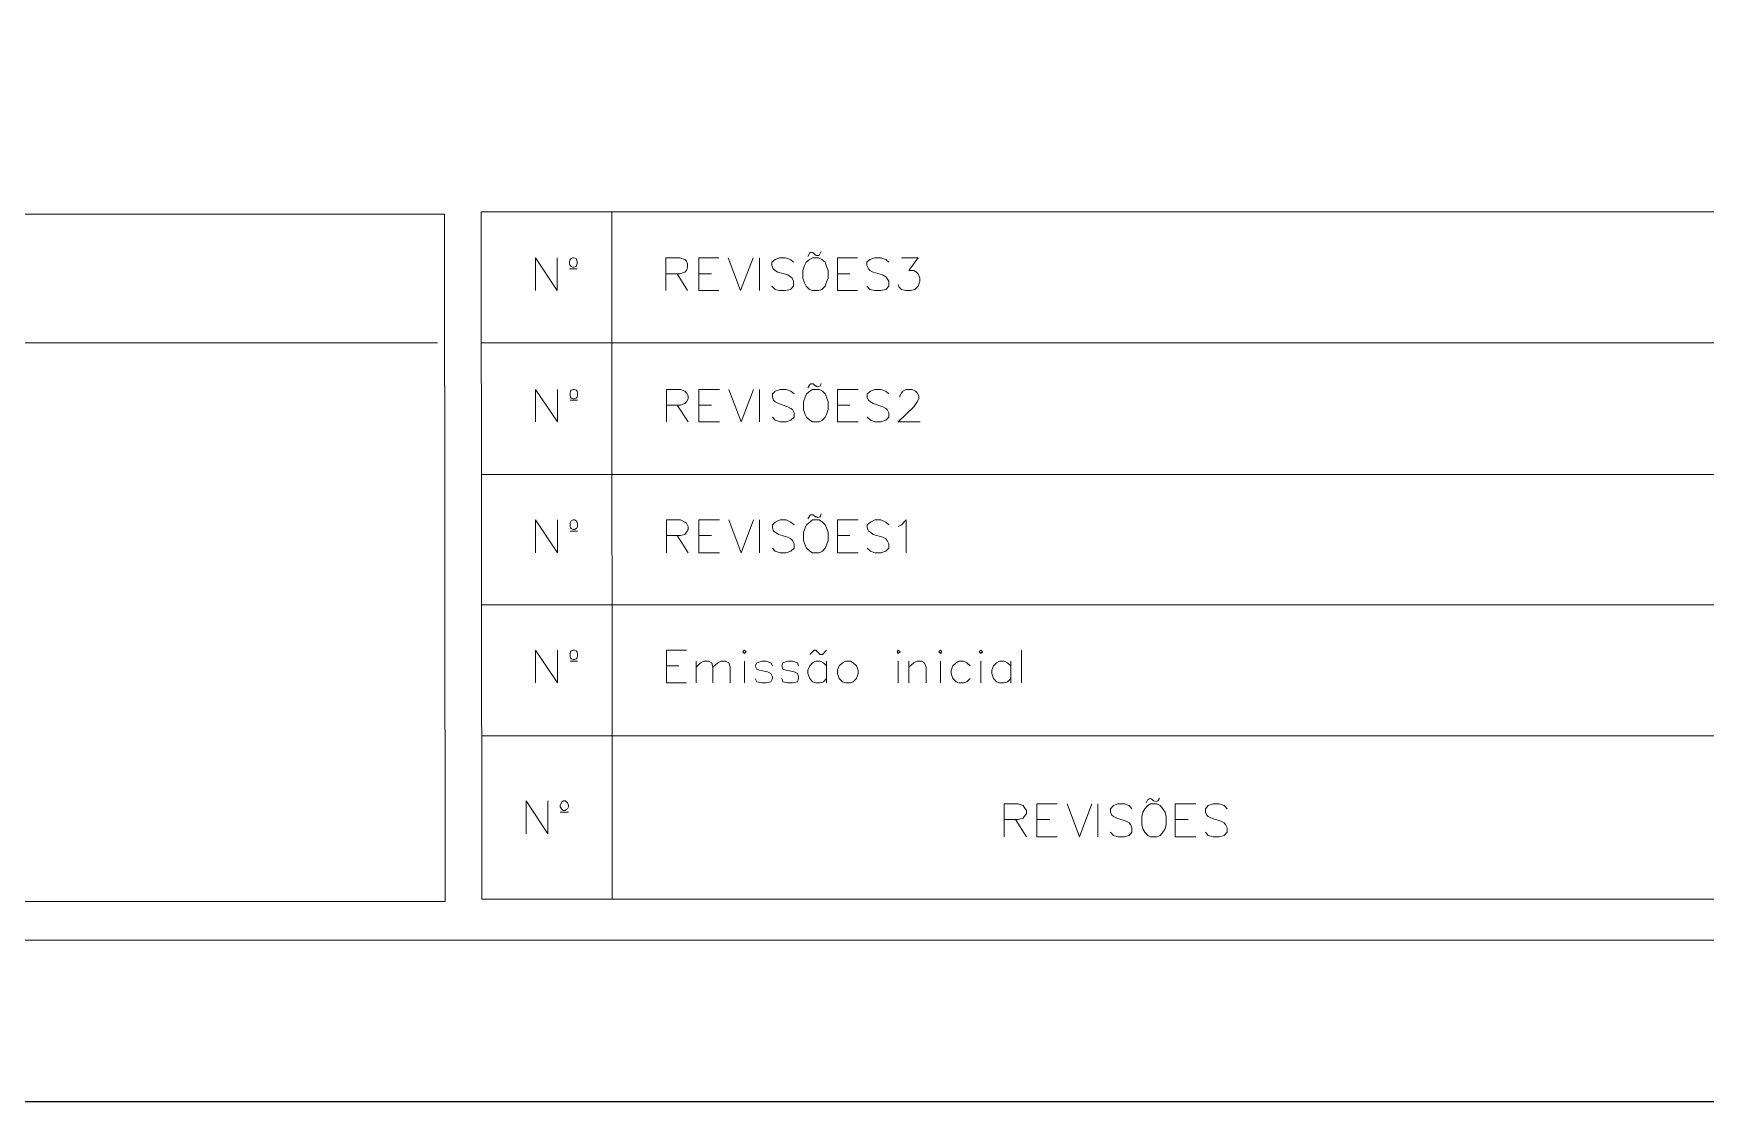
# Model space of a CAD drawing. Header units: millimetres. Extents: x 2928 to 3112, y 1220 to 1280.
# Drawn here: x 3075.62 to 3085.84, y 1220.91 to 1227.44 of the extents above; entities that cross this region are included whole.
import ezdxf
from ezdxf.xclip import XClip

# ---------------------------------------------------------------- set-up
doc = ezdxf.new("R2010")
doc.units = ezdxf.units.MM

# ---------------------------------------------------------------- blocks, each defined once
blk = doc.blocks.new('MF14B49E0')
at = {"color": 7, "linetype": 'Continuous', "lineweight": 9, "true_color": 0x000007}
blk.add_lwpolyline([(840.03, 593.45), (0, 593.45), (0, 0.23), (840.03, 0.23)], close=True, dxfattribs=at)

msp = doc.modelspace()

# ---------------------------------------------------------------- linework, layer by layer
at = {"color": 7, "linetype": 'Continuous', "lineweight": 9, "true_color": 0x000007}
for points in [[(3111.04942, 1279.22812), (3030.52665, 1279.22812), (3030.52665, 1221.89096), (3111.04942, 1221.89096)], [(3078.13175, 1226.33027), (3063.14661, 1226.33027), (3063.14992, 1222.12914), (3078.13505, 1222.12914)], [(3093.34182, 1226.3435), (3078.35669, 1226.3435), (3078.36, 1222.14237), (3093.34513, 1222.14237)], [(3078.92235, 1226.06232), (3078.91574, 1226.06232), (3078.90581, 1226.05901), (3078.8992, 1226.0524), (3078.89589, 1226.03916), (3078.89589, 1226.02924), (3078.8992, 1226.01601), (3078.90581, 1226.00939), (3078.91574, 1226.00608), (3078.92235, 1226.00608), (3078.93558, 1226.00939), (3078.93889, 1226.01601), (3078.9422, 1226.02924), (3078.9422, 1226.03916), (3078.93889, 1226.0524), (3078.93558, 1226.05901)], [(3080.38117, 1226.06232), (3080.36132, 1226.0524), (3080.34147, 1226.03586), (3080.33155, 1226.01601), (3080.32163, 1225.98624), (3080.32163, 1225.93992), (3080.33155, 1225.91015), (3080.34147, 1225.8903), (3080.36132, 1225.87046), (3080.38117, 1225.86384), (3080.41756, 1225.86384), (3080.43741, 1225.87046), (3080.45725, 1225.8903), (3080.46387, 1225.91015), (3080.4771, 1225.93992), (3080.4771, 1225.98624), (3080.46387, 1226.01601), (3080.45725, 1226.03586), (3080.43741, 1226.0524), (3080.41756, 1226.06232)], [(3078.92566, 1225.25848), (3078.91904, 1225.25848), (3078.90581, 1225.25517), (3078.9025, 1225.24856), (3078.8992, 1225.23533), (3078.8992, 1225.2254), (3078.9025, 1225.21217), (3078.90581, 1225.20555), (3078.91904, 1225.20225), (3078.92566, 1225.20225), (3078.93558, 1225.20555), (3078.9422, 1225.21217), (3078.94551, 1225.2254), (3078.94551, 1225.23533), (3078.9422, 1225.24856), (3078.93558, 1225.25517)], [(3080.38117, 1225.25848), (3080.36463, 1225.24856), (3080.34478, 1225.23202), (3080.33486, 1225.21217), (3080.32493, 1225.1824), (3080.32493, 1225.13609), (3080.33486, 1225.10631), (3080.34478, 1225.08977), (3080.36463, 1225.06993), (3080.38117, 1225.06), (3080.42087, 1225.06), (3080.44071, 1225.06993), (3080.45725, 1225.08977), (3080.46718, 1225.10631), (3080.4771, 1225.13609), (3080.4771, 1225.1824), (3080.46718, 1225.21217), (3080.45725, 1225.23202), (3080.44071, 1225.24856), (3080.42087, 1225.25848)], [(3078.92566, 1224.46126), (3078.91904, 1224.46126), (3078.90581, 1224.45464), (3078.9025, 1224.44803), (3078.8992, 1224.4381), (3078.8992, 1224.42487), (3078.9025, 1224.41164), (3078.90581, 1224.40833), (3078.91904, 1224.40172), (3078.92566, 1224.40172), (3078.93558, 1224.40833), (3078.9422, 1224.41164), (3078.94551, 1224.42487), (3078.94551, 1224.4381), (3078.9422, 1224.44803), (3078.93558, 1224.45464)], [(3080.38117, 1224.46126), (3080.36463, 1224.44803), (3080.34478, 1224.43149), (3080.33486, 1224.41164), (3080.32493, 1224.38518), (3080.32493, 1224.33556), (3080.33486, 1224.30578), (3080.34478, 1224.28924), (3080.36463, 1224.2694), (3080.38117, 1224.25947), (3080.42087, 1224.25947), (3080.44071, 1224.2694), (3080.45725, 1224.28924), (3080.46718, 1224.30578), (3080.4771, 1224.33556), (3080.4771, 1224.38518), (3080.46718, 1224.41164), (3080.45725, 1224.43149), (3080.44071, 1224.44803), (3080.42087, 1224.46126)], [(3078.92566, 1223.66404), (3078.91904, 1223.66404), (3078.90581, 1223.66073), (3078.9025, 1223.65411), (3078.8992, 1223.64088), (3078.8992, 1223.63096), (3078.9025, 1223.61772), (3078.90581, 1223.61111), (3078.91904, 1223.6078), (3078.92566, 1223.6078), (3078.93558, 1223.61111), (3078.9422, 1223.61772), (3078.94551, 1223.63096), (3078.94551, 1223.64088), (3078.9422, 1223.65411), (3078.93558, 1223.66073)], [(3079.95444, 1223.65411), (3079.96437, 1223.64419), (3079.97429, 1223.65411), (3079.96437, 1223.66404)], [(3080.89721, 1223.65411), (3080.90383, 1223.64419), (3080.91706, 1223.65411), (3080.90383, 1223.66404)], [(3081.15193, 1223.65411), (3081.16185, 1223.64419), (3081.17178, 1223.65411), (3081.16185, 1223.66404)], [(3081.40003, 1223.65411), (3081.40995, 1223.64419), (3081.41988, 1223.65411), (3081.40995, 1223.66404)], [(3080.58296, 1223.59788), (3080.56311, 1223.58795), (3080.54326, 1223.5681), (3080.53334, 1223.54164), (3080.53334, 1223.52179), (3080.54326, 1223.49202), (3080.56311, 1223.47217), (3080.58296, 1223.46556), (3080.61273, 1223.46556), (3080.62927, 1223.47217), (3080.64912, 1223.49202), (3080.65904, 1223.52179), (3080.65904, 1223.54164), (3080.64912, 1223.5681), (3080.62927, 1223.58795), (3080.61273, 1223.59788)], [(3078.86943, 1222.74442), (3078.8595, 1222.74442), (3078.84958, 1222.7378), (3078.84627, 1222.73119), (3078.83965, 1222.71795), (3078.83965, 1222.70803), (3078.84627, 1222.6948), (3078.84958, 1222.69149), (3078.8595, 1222.68488), (3078.86943, 1222.68488), (3078.87604, 1222.69149), (3078.88266, 1222.6948), (3078.88927, 1222.70803), (3078.88927, 1222.71795), (3078.88266, 1222.73119), (3078.87604, 1222.7378)], [(3082.44535, 1222.72457), (3082.42881, 1222.71465), (3082.41227, 1222.6948), (3082.39904, 1222.67495), (3082.39242, 1222.64849), (3082.39242, 1222.59887), (3082.39904, 1222.5724), (3082.41227, 1222.55256), (3082.42881, 1222.53271), (3082.44535, 1222.52278), (3082.48504, 1222.52278), (3082.50489, 1222.53271), (3082.52143, 1222.55256), (3082.53466, 1222.5724), (3082.54128, 1222.59887), (3082.54128, 1222.64849), (3082.53466, 1222.67495), (3082.52143, 1222.6948), (3082.50489, 1222.71465), (3082.48504, 1222.72457)]]:
    msp.add_lwpolyline(points, close=True, dxfattribs=at)
for points in [[(3079.15722, 1222.14237), (3079.15391, 1226.3435), (3079.15391, 1226.3435)], [(3080.42417, 1226.08217), (3080.4341, 1226.10202), (3080.4341, 1226.10202)], [(3078.68749, 1225.86384), (3078.68749, 1226.06232), (3078.81981, 1225.86384), (3078.81981, 1226.06232)], [(3079.48471, 1225.86384), (3079.48471, 1226.06232), (3079.57072, 1226.06232), (3079.60049, 1226.0524), (3079.61041, 1226.04247), (3079.61703, 1226.02593), (3079.61703, 1226.00608), (3079.61041, 1225.98624), (3079.60049, 1225.97631), (3079.57072, 1225.96639), (3079.48471, 1225.96639)], [(3079.6865, 1225.86384), (3079.6865, 1226.06232), (3079.80889, 1226.06232)], [(3079.86513, 1226.06232), (3079.94121, 1225.86384), (3080.01729, 1226.06232)], [(3080.05699, 1225.86384), (3080.05699, 1226.06232), (3080.05699, 1226.06232)], [(3080.26539, 1226.03586), (3080.24554, 1226.0524), (3080.21577, 1226.06232), (3080.17938, 1226.06232), (3080.15292, 1226.0524), (3080.13307, 1226.03586), (3080.13307, 1226.01601), (3080.13969, 1225.99616), (3080.15292, 1225.98624), (3080.16946, 1225.97631), (3080.229, 1225.95977), (3080.24554, 1225.94654), (3080.25547, 1225.93992), (3080.26539, 1225.92008), (3080.26539, 1225.8903), (3080.24554, 1225.87046), (3080.21577, 1225.86384), (3080.17938, 1225.86384), (3080.15292, 1225.87046), (3080.13307, 1225.8903)], [(3080.3514, 1226.07224), (3080.36132, 1226.08878), (3080.36132, 1226.08878)], [(3080.38779, 1226.08878), (3080.39771, 1226.08217), (3080.39771, 1226.08217)], [(3080.53334, 1225.86384), (3080.53334, 1226.06232), (3080.65573, 1226.06232)], [(3080.8476, 1226.03586), (3080.82775, 1226.0524), (3080.79798, 1226.06232), (3080.76159, 1226.06232), (3080.73182, 1226.0524), (3080.71197, 1226.03586), (3080.71197, 1226.01601), (3080.72189, 1225.99616), (3080.73182, 1225.98624), (3080.75166, 1225.97631), (3080.8079, 1225.95977), (3080.82775, 1225.94654), (3080.83436, 1225.93992), (3080.8476, 1225.92008), (3080.8476, 1225.8903), (3080.82775, 1225.87046), (3080.79798, 1225.86384), (3080.76159, 1225.86384), (3080.73182, 1225.87046), (3080.71197, 1225.8903)], [(3080.92368, 1226.06232), (3081.02623, 1226.06232), (3080.96999, 1225.98624), (3080.99976, 1225.98624), (3081.0163, 1225.97631), (3081.02623, 1225.96639), (3081.03615, 1225.93992), (3081.03615, 1225.92008), (3081.02623, 1225.8903), (3081.00638, 1225.87046), (3080.97991, 1225.86384), (3080.95014, 1225.86384), (3080.92368, 1225.87046), (3080.91045, 1225.88369), (3080.90383, 1225.90023)], [(3078.89589, 1225.99616), (3078.9422, 1225.99616), (3078.9422, 1225.99616)], [(3079.55418, 1225.96639), (3079.61703, 1225.86384), (3079.61703, 1225.86384)], [(3079.6865, 1225.96639), (3079.76258, 1225.96639), (3079.76258, 1225.96639)], [(3080.53334, 1225.96639), (3080.60942, 1225.96639), (3080.60942, 1225.96639)], [(3079.6865, 1225.86384), (3079.80889, 1225.86384), (3079.80889, 1225.86384)], [(3080.53334, 1225.86384), (3080.65573, 1225.86384), (3080.65573, 1225.86384)], [(3078.08874, 1225.54297), (3063.10361, 1225.54297), (3063.10361, 1225.54297)], [(3078.36, 1225.54297), (3093.34182, 1225.54297), (3093.34182, 1225.54297)], [(3078.36, 1225.54297), (3093.34182, 1225.54297), (3093.34182, 1225.54297)], [(3080.3514, 1225.26841), (3080.36463, 1225.28825), (3080.36463, 1225.28825)], [(3080.38779, 1225.28825), (3080.40102, 1225.27833), (3080.40102, 1225.27833)], [(3080.42748, 1225.27833), (3080.4341, 1225.29487), (3080.4341, 1225.29487)], [(3078.68749, 1225.06), (3078.68749, 1225.25848), (3078.82311, 1225.06), (3078.82311, 1225.25848)], [(3078.8992, 1225.19232), (3078.94551, 1225.19232), (3078.94551, 1225.19232)], [(3079.48802, 1225.06), (3079.48802, 1225.25848), (3079.57402, 1225.25848), (3079.60049, 1225.24856), (3079.61041, 1225.23863), (3079.62034, 1225.21879), (3079.62034, 1225.20225), (3079.61041, 1225.1824), (3079.60049, 1225.17247), (3079.57402, 1225.16255), (3079.48802, 1225.16255)], [(3079.6865, 1225.06), (3079.6865, 1225.25848), (3079.8122, 1225.25848)], [(3079.86843, 1225.25848), (3079.94452, 1225.06), (3080.0206, 1225.25848)], [(3080.05699, 1225.06), (3080.05699, 1225.25848), (3080.05699, 1225.25848)], [(3080.2687, 1225.23202), (3080.24885, 1225.24856), (3080.21908, 1225.25848), (3080.18269, 1225.25848), (3080.15292, 1225.24856), (3080.13638, 1225.23202), (3080.13638, 1225.21217), (3080.143, 1225.19232), (3080.15292, 1225.1824), (3080.17277, 1225.17247), (3080.229, 1225.15263), (3080.24885, 1225.1427), (3080.25878, 1225.13609), (3080.2687, 1225.11624), (3080.2687, 1225.08977), (3080.24885, 1225.06993), (3080.21908, 1225.06), (3080.18269, 1225.06), (3080.15292, 1225.06993), (3080.13638, 1225.08977)], [(3080.53334, 1225.06), (3080.53334, 1225.25848), (3080.65904, 1225.25848)], [(3080.8476, 1225.23202), (3080.82775, 1225.24856), (3080.79798, 1225.25848), (3080.76159, 1225.25848), (3080.73512, 1225.24856), (3080.71528, 1225.23202), (3080.71528, 1225.21217), (3080.72189, 1225.19232), (3080.73512, 1225.1824), (3080.75166, 1225.17247), (3080.81121, 1225.15263), (3080.82775, 1225.1427), (3080.83767, 1225.13609), (3080.8476, 1225.11624), (3080.8476, 1225.08977), (3080.82775, 1225.06993), (3080.79798, 1225.06), (3080.76159, 1225.06), (3080.73512, 1225.06993), (3080.71528, 1225.08977)], [(3080.91375, 1225.21217), (3080.91375, 1225.21879), (3080.92368, 1225.23863), (3080.9336, 1225.24856), (3080.95345, 1225.25848), (3080.98984, 1225.25848), (3081.00969, 1225.24856), (3081.01961, 1225.23863), (3081.02953, 1225.21879), (3081.02953, 1225.20225), (3081.01961, 1225.1824), (3080.99976, 1225.15263), (3080.90383, 1225.06), (3081.03946, 1225.06)], [(3079.55418, 1225.16255), (3079.62034, 1225.06), (3079.62034, 1225.06)], [(3079.6865, 1225.16255), (3079.76258, 1225.16255), (3079.76258, 1225.16255)], [(3080.53334, 1225.16255), (3080.60942, 1225.16255), (3080.60942, 1225.16255)], [(3079.6865, 1225.06), (3079.8122, 1225.06), (3079.8122, 1225.06)], [(3080.53334, 1225.06), (3080.65904, 1225.06), (3080.65904, 1225.06)], [(3078.36, 1224.73913), (3093.34513, 1224.73913), (3093.34513, 1224.73913)], [(3080.3514, 1224.46787), (3080.36463, 1224.48772), (3080.36463, 1224.48772)], [(3080.38779, 1224.48772), (3080.40102, 1224.4778), (3080.40102, 1224.4778)], [(3080.42748, 1224.4778), (3080.4341, 1224.49765), (3080.4341, 1224.49765)], [(3078.68749, 1224.25947), (3078.68749, 1224.46126), (3078.82311, 1224.25947), (3078.82311, 1224.46126)], [(3078.8992, 1224.39179), (3078.94551, 1224.39179), (3078.94551, 1224.39179)], [(3079.48802, 1224.25947), (3079.48802, 1224.46126), (3079.57402, 1224.46126), (3079.60049, 1224.44803), (3079.61041, 1224.44141), (3079.62034, 1224.42156), (3079.62034, 1224.40172), (3079.61041, 1224.38518), (3079.60049, 1224.37194), (3079.57402, 1224.36533), (3079.48802, 1224.36533)], [(3079.55418, 1224.36533), (3079.62034, 1224.25947), (3079.62034, 1224.25947)], [(3079.6865, 1224.25947), (3079.6865, 1224.46126), (3079.8122, 1224.46126)], [(3079.6865, 1224.36533), (3079.76258, 1224.36533), (3079.76258, 1224.36533)], [(3079.86843, 1224.46126), (3079.94452, 1224.25947), (3080.0206, 1224.46126)], [(3080.05699, 1224.25947), (3080.05699, 1224.46126), (3080.05699, 1224.46126)], [(3080.2687, 1224.43149), (3080.24885, 1224.44803), (3080.21908, 1224.46126), (3080.18269, 1224.46126), (3080.15292, 1224.44803), (3080.13638, 1224.43149), (3080.13638, 1224.41164), (3080.143, 1224.39179), (3080.15292, 1224.38518), (3080.17277, 1224.37194), (3080.229, 1224.3554), (3080.24885, 1224.34548), (3080.25878, 1224.33556), (3080.2687, 1224.31571), (3080.2687, 1224.28924), (3080.24885, 1224.2694), (3080.21908, 1224.25947), (3080.18269, 1224.25947), (3080.15292, 1224.2694), (3080.13638, 1224.28924)], [(3080.53334, 1224.25947), (3080.53334, 1224.46126), (3080.65904, 1224.46126)], [(3080.53334, 1224.36533), (3080.60942, 1224.36533), (3080.60942, 1224.36533)], [(3080.8476, 1224.43149), (3080.82775, 1224.44803), (3080.79798, 1224.46126), (3080.76159, 1224.46126), (3080.73512, 1224.44803), (3080.71528, 1224.43149), (3080.71528, 1224.41164), (3080.72189, 1224.39179), (3080.73512, 1224.38518), (3080.75166, 1224.37194), (3080.81121, 1224.3554), (3080.82775, 1224.34548), (3080.83767, 1224.33556), (3080.8476, 1224.31571), (3080.8476, 1224.28924), (3080.82775, 1224.2694), (3080.79798, 1224.25947), (3080.76159, 1224.25947), (3080.73512, 1224.2694), (3080.71528, 1224.28924)], [(3080.90383, 1224.42156), (3080.92368, 1224.43149), (3080.95345, 1224.46126), (3080.95345, 1224.25947)], [(3079.6865, 1224.25947), (3079.8122, 1224.25947), (3079.8122, 1224.25947)], [(3080.53334, 1224.25947), (3080.65904, 1224.25947), (3080.65904, 1224.25947)], [(3078.36, 1223.94191), (3093.34513, 1223.94191), (3093.34513, 1223.94191)], [(3078.68749, 1223.46556), (3078.68749, 1223.66404), (3078.82311, 1223.46556), (3078.82311, 1223.66404)], [(3079.48802, 1223.46556), (3079.48802, 1223.66404), (3079.61041, 1223.66404)], [(3080.36463, 1223.63757), (3080.39109, 1223.66404), (3080.40102, 1223.66404), (3080.42748, 1223.63757), (3080.44071, 1223.63757), (3080.46718, 1223.66404)], [(3081.65805, 1223.46556), (3081.65805, 1223.66404), (3081.65805, 1223.66404)], [(3078.8992, 1223.59788), (3078.94551, 1223.59788), (3078.94551, 1223.59788)], [(3079.48802, 1223.5681), (3079.5641, 1223.5681), (3079.5641, 1223.5681)], [(3079.66996, 1223.46556), (3079.66996, 1223.59788), (3079.66996, 1223.59788)], [(3079.66996, 1223.56149), (3079.69642, 1223.58795), (3079.71627, 1223.59788), (3079.74604, 1223.59788), (3079.76589, 1223.58795), (3079.7725, 1223.56149), (3079.7725, 1223.46556)], [(3079.7725, 1223.56149), (3079.80227, 1223.58795), (3079.82212, 1223.59788), (3079.84859, 1223.59788), (3079.86843, 1223.58795), (3079.87836, 1223.56149), (3079.87836, 1223.46556)], [(3079.96437, 1223.59788), (3079.96437, 1223.46556), (3079.96437, 1223.46556)], [(3080.13638, 1223.5681), (3080.12646, 1223.58795), (3080.09668, 1223.59788), (3080.07022, 1223.59788), (3080.04045, 1223.58795), (3080.03052, 1223.5681), (3080.04045, 1223.54826), (3080.05699, 1223.54164), (3080.10661, 1223.53172), (3080.12646, 1223.52179), (3080.13638, 1223.50195), (3080.13638, 1223.49202), (3080.12646, 1223.47217), (3080.09668, 1223.46556), (3080.07022, 1223.46556), (3080.04045, 1223.47217), (3080.03052, 1223.49202)], [(3080.29516, 1223.5681), (3080.28855, 1223.58795), (3080.25878, 1223.59788), (3080.229, 1223.59788), (3080.19923, 1223.58795), (3080.19262, 1223.5681), (3080.19923, 1223.54826), (3080.21908, 1223.54164), (3080.2687, 1223.53172), (3080.28855, 1223.52179), (3080.29516, 1223.50195), (3080.29516, 1223.49202), (3080.28855, 1223.47217), (3080.25878, 1223.46556), (3080.229, 1223.46556), (3080.19923, 1223.47217), (3080.19262, 1223.49202)], [(3080.46718, 1223.49202), (3080.44733, 1223.47217), (3080.42748, 1223.46556), (3080.40102, 1223.46556), (3080.38117, 1223.47217), (3080.36463, 1223.49202), (3080.3514, 1223.52179), (3080.3514, 1223.54164), (3080.36463, 1223.5681), (3080.38117, 1223.58795), (3080.40102, 1223.59788), (3080.42748, 1223.59788), (3080.44733, 1223.58795), (3080.46718, 1223.5681)], [(3080.46718, 1223.59788), (3080.46718, 1223.46556), (3080.46718, 1223.46556)], [(3080.90383, 1223.59788), (3080.90383, 1223.46556), (3080.90383, 1223.46556)], [(3080.96999, 1223.46556), (3080.96999, 1223.59788), (3080.96999, 1223.59788)], [(3080.96999, 1223.56149), (3080.99976, 1223.58795), (3081.01961, 1223.59788), (3081.04607, 1223.59788), (3081.06592, 1223.58795), (3081.07585, 1223.56149), (3081.07585, 1223.46556)], [(3081.16185, 1223.59788), (3081.16185, 1223.46556), (3081.16185, 1223.46556)], [(3081.34379, 1223.5681), (3081.32394, 1223.58795), (3081.3041, 1223.59788), (3081.27432, 1223.59788), (3081.25778, 1223.58795), (3081.23794, 1223.5681), (3081.22801, 1223.54164), (3081.22801, 1223.52179), (3081.23794, 1223.49202), (3081.25778, 1223.47217), (3081.27432, 1223.46556), (3081.3041, 1223.46556), (3081.32394, 1223.47217), (3081.34379, 1223.49202)], [(3081.40995, 1223.59788), (3081.40995, 1223.46556), (3081.40995, 1223.46556)], [(3081.59189, 1223.5681), (3081.57204, 1223.58795), (3081.55219, 1223.59788), (3081.52242, 1223.59788), (3081.50588, 1223.58795), (3081.48603, 1223.5681), (3081.47611, 1223.54164), (3081.47611, 1223.52179), (3081.48603, 1223.49202), (3081.50588, 1223.47217), (3081.52242, 1223.46556), (3081.55219, 1223.46556), (3081.57204, 1223.47217), (3081.59189, 1223.49202)], [(3081.59189, 1223.59788), (3081.59189, 1223.46556), (3081.59189, 1223.46556)], [(3079.48802, 1223.46556), (3079.61041, 1223.46556), (3079.61041, 1223.46556)], [(3078.36, 1223.14138), (3093.34513, 1223.14138), (3093.34513, 1223.14138)], [(3078.63125, 1222.54263), (3078.63125, 1222.74442), (3078.76357, 1222.54263), (3078.76357, 1222.74442)], [(3082.41888, 1222.73119), (3082.42881, 1222.75103), (3082.42881, 1222.75103)], [(3082.45527, 1222.75103), (3082.4652, 1222.74442), (3082.4652, 1222.74442)], [(3082.49166, 1222.74442), (3082.50158, 1222.76096), (3082.50158, 1222.76096)], [(3078.83965, 1222.67495), (3078.88927, 1222.67495), (3078.88927, 1222.67495)], [(3081.55219, 1222.52278), (3081.55219, 1222.72457), (3081.6382, 1222.72457), (3081.66797, 1222.71465), (3081.67459, 1222.70472), (3081.68782, 1222.68488), (3081.68782, 1222.66503), (3081.67459, 1222.64849), (3081.66797, 1222.63856), (3081.6382, 1222.62864), (3081.55219, 1222.62864)], [(3081.62166, 1222.62864), (3081.68782, 1222.52278), (3081.68782, 1222.52278)], [(3081.75067, 1222.52278), (3081.75067, 1222.72457), (3081.87638, 1222.72457)], [(3081.75067, 1222.62864), (3081.83006, 1222.62864), (3081.83006, 1222.62864)], [(3081.93592, 1222.72457), (3082.012, 1222.52278), (3082.08809, 1222.72457)], [(3082.12447, 1222.52278), (3082.12447, 1222.72457), (3082.12447, 1222.72457)], [(3082.33288, 1222.6948), (3082.31634, 1222.71465), (3082.28657, 1222.72457), (3082.24687, 1222.72457), (3082.22041, 1222.71465), (3082.20056, 1222.6948), (3082.20056, 1222.67495), (3082.21048, 1222.6551), (3082.22041, 1222.64849), (3082.24025, 1222.63856), (3082.29649, 1222.61872), (3082.31634, 1222.60879), (3082.32295, 1222.59887), (3082.33288, 1222.57902), (3082.33288, 1222.55256), (3082.31634, 1222.53271), (3082.28657, 1222.52278), (3082.24687, 1222.52278), (3082.22041, 1222.53271), (3082.20056, 1222.55256)], [(3082.59751, 1222.52278), (3082.59751, 1222.72457), (3082.72322, 1222.72457)], [(3082.59751, 1222.62864), (3082.67691, 1222.62864), (3082.67691, 1222.62864)], [(3082.91508, 1222.6948), (3082.89523, 1222.71465), (3082.86546, 1222.72457), (3082.82907, 1222.72457), (3082.7993, 1222.71465), (3082.78276, 1222.6948), (3082.78276, 1222.67495), (3082.78938, 1222.6551), (3082.7993, 1222.64849), (3082.81915, 1222.63856), (3082.87538, 1222.61872), (3082.89523, 1222.60879), (3082.90516, 1222.59887), (3082.91508, 1222.57902), (3082.91508, 1222.55256), (3082.89523, 1222.53271), (3082.86546, 1222.52278), (3082.82907, 1222.52278), (3082.7993, 1222.53271), (3082.78276, 1222.55256)], [(3081.75067, 1222.52278), (3081.87638, 1222.52278), (3081.87638, 1222.52278)], [(3082.59751, 1222.52278), (3082.72322, 1222.52278), (3082.72322, 1222.52278)]]:
    msp.add_lwpolyline(points, dxfattribs=at)
for points in [[(3080.38779, 1226.09209), (3080.38117, 1226.09871), (3080.36794, 1226.09871), (3080.36132, 1226.09209)], [(3080.39771, 1226.08217), (3080.40433, 1226.07555), (3080.41756, 1226.07555), (3080.42417, 1226.08217)], [(3080.39109, 1225.28825), (3080.38448, 1225.29487), (3080.37125, 1225.29487), (3080.36463, 1225.28825)], [(3080.40102, 1225.28164), (3080.40763, 1225.27171), (3080.41756, 1225.27171), (3080.42748, 1225.28164)], [(3080.39109, 1224.48772), (3080.38448, 1224.49434), (3080.37125, 1224.49434), (3080.36463, 1224.48772)], [(3080.40102, 1224.48111), (3080.40763, 1224.47449), (3080.41756, 1224.47449), (3080.42748, 1224.48111)], [(3082.45527, 1222.75103), (3082.44866, 1222.76096), (3082.43873, 1222.76096), (3082.43212, 1222.75103)], [(3082.4652, 1222.74442), (3082.47512, 1222.7378), (3082.48504, 1222.7378), (3082.49166, 1222.74442)]]:
    msp.add_open_spline(points, degree=3, dxfattribs=at)

# ---------------------------------------------------------------- block references
at = {"color": 7, "true_color": 0xffffff}
ref = msp.add_blockref('MF14B49E0', (3028.04236, 1220.88198), dxfattribs=dict(at, xscale=0.1, yscale=0.1, zscale=0.1))
XClip(ref).set_block_clipping_path([(0, 0.2320201385), (841.02, 594.08)])

doc.saveas('drawing.dxf')
